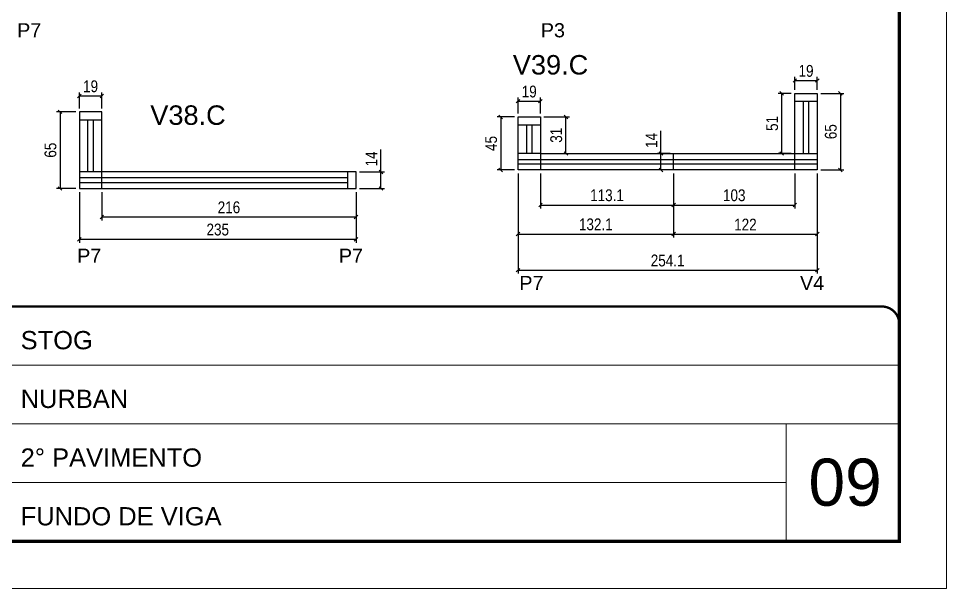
# Model space of a CAD drawing. Extents: x 2513 to 8766, y 921 to 4268.
# Drawn here: x 3210 to 3998, y 921 to 1405 of the extents above; entities that cross this region are included whole.
import ezdxf

# ---------------------------------------------------------------- set-up
doc = ezdxf.new("R2010")
doc.units = 0
doc.linetypes.add('CONTINUO', pattern=[0])
doc.linetypes.add('DASHED', pattern=[0.75, 0.5, -0.25])
for name, color, linetype in [('5', 5, 'Continuous'), ('COTA', 241, 'Continuous'), ('NOMENCLATURA', 7, 'Continuous'), ('Painéis', 200, 'Continuous'), ('SARR_2.2x7', 40, 'Continuous'), ('SARR_EDITAR', 141, 'Continuous')]:
    doc.layers.add(name, color=color, linetype=linetype)
for name, color, linetype, lineweight in [('CARIMBO', 255, 'Continuous', 9), ('Folhas', 255, 'Continuous', 9), ('SARRAFO DE PRESSAO', 251, 'DASHED', 9)]:
    doc.layers.add(name, color=color, linetype=linetype, lineweight=lineweight)
doc.styles.add('ARIAL', font='arial.ttf')
doc.styles.add('COTA TECNICA', font='techl___.ttf', dxfattribs={"height": 10})
doc.styles.get("Standard").update_dxf_attribs({"font": 'arial.ttf'})
doc.dimstyles.new('PAINEL', dxfattribs={"dimtxt": 10, "dimasz": 3, "dimexe": 3, "dimexo": 3, "dimgap": 3, "dimtad": 1, "dimdec": 1, "dimzin": 12, "dimdsep": 46, "dimtxsty": 'COTA TECNICA', "dimblk1": 'OBLIQUE', "dimblk2": 'OBLIQUE', "dimsah": 1, "dimcen": 0.9, "dimclrd": 4, "dimclre": 4, "dimclrt": 240, "dimadec": 1, "dimazin": 3, "dimtfac": 1, "dimtdec": 1, "dimtmove": 0, "dimatfit": 3, "dimfxl": 1, "dimtolj": 1, "dimtzin": 12, "dimarcsym": 0})

# ---------------------------------------------------------------- blocks, each defined once
blk = doc.blocks.new('9999999999')
at = {"color": 30, "linetype": 'CONTINUO'}
for p, q in [((98564.56, 34379.64), (99583.98, 34379.64)), ((98564.56, 34329.83), (99487.98, 34329.83)), ((99583.98, 34329.83), (99487.98, 34329.83)), ((99487.98, 34329.83), (99487.98, 34230.21)), ((98564.56, 34280.02), (99487.98, 34280.02))]:
    blk.add_line(p, q, dxfattribs=at)
at = {"color": 30, "linetype": 'CONTINUO', "const_width": 2}
blk.add_lwpolyline([(99583.98, 34230.21), (99583.98, 34414.45, 0.414214), (99568.98, 34429.45), (98228.98, 34429.45, 0.414214), (98213.98, 34414.45), (98213.98, 34245.21, 0.414214), (98228.98, 34230.21), (99583.98, 34230.21)], format="xyb", dxfattribs=at)
at = {"layer": 'Folhas'}
blk.add_lwpolyline([(98138.98, 34190.21), (99623.98, 34190.21), (99623.98, 35240.21), (98138.98, 35240.21)], close=True, dxfattribs=at)
at = {"layer": 'Folhas', "color": 30, "const_width": 3}
blk.add_lwpolyline([(98213.98, 34230.21), (99583.98, 34230.21), (99583.98, 35200.21), (98213.98, 35200.21)], close=True, dxfattribs=at)
at = {"color": 7, "linetype": 'Continuous', "ltscale": 5, "style": 'ARIAL'}
for s, height, p in [('STOG', 15.483, (98837.68, 34393.13)), ('NURBAN', 15.483, (98837.68, 34343.32)), ('2° PAVIMENTO', 15.4829, (98837.68, 34293.51)), ('FUNDO DE VIGA', 15.4829, (98837.68, 34243.7))]:
    blk.add_text(s, height=height, dxfattribs=at).set_placement(p)
blk = doc.blocks.new('_Oblique')
at = {"color": 0, "linetype": 'ByBlock', "lineweight": -2}
blk.add_line((-0.5, -0.5), (0.5, 0.5), dxfattribs=at)
blk = doc.blocks.new('*D52')
at = {"layer": 'COTA', "color": 4, "lineweight": -2, "transparency": 16777216}
for p, q in [((3261.58, 1257.44), (3261.58, 1214.32)), ((3496.58, 1257.44), (3496.58, 1214.32)), ((3261.58, 1217.32), (3496.58, 1217.32))]:
    blk.add_line(p, q, dxfattribs=at)
at = {"layer": 'Defpoints', "color": 0, "transparency": 16777216}
for p in [(3261.58, 1260.44), (3496.58, 1260.44), (3496.58, 1217.32)]:
    blk.add_point(p, dxfattribs=at)
at = {"layer": 'COTA', "color": 4, "lineweight": -2, "transparency": 16777216, "xscale": 3, "yscale": 3, "zscale": 3, "rotation": 180}
blk.add_blockref('_Oblique', (3261.58, 1217.32), dxfattribs=at)
at = {"layer": 'COTA', "color": 4, "lineweight": -2, "transparency": 16777216, "xscale": 3, "yscale": 3, "zscale": 3}
blk.add_blockref('_Oblique', (3496.58, 1217.32), dxfattribs=at)
at = {"layer": 'COTA', "color": 240, "transparency": 16777216, "insert": (3379.08, 1225.54), "char_height": 10, "attachment_point": 5, "style": 'COTA TECNICA'}
blk.add_mtext('\\A1;235', dxfattribs=at)
blk = doc.blocks.new('*D53')
at = {"layer": 'COTA', "color": 4, "lineweight": -2, "transparency": 16777216}
for p, q in [((3258.58, 1325.44), (3242.15, 1325.44)), ((3245.15, 1325.44), (3245.15, 1260.44)), ((3258.58, 1260.44), (3242.15, 1260.44))]:
    blk.add_line(p, q, dxfattribs=at)
at = {"layer": 'Defpoints', "color": 0, "transparency": 16777216}
for p in [(3261.58, 1325.44), (3245.15, 1260.44), (3261.58, 1260.44)]:
    blk.add_point(p, dxfattribs=at)
at = {"layer": 'COTA', "color": 4, "lineweight": -2, "transparency": 16777216, "xscale": 3, "yscale": 3, "zscale": 3}
for p, rotation in [((3245.15, 1325.44), 90), ((3245.15, 1260.44), 270)]:
    blk.add_blockref('_Oblique', p, dxfattribs=dict(at, rotation=rotation))
at = {"layer": 'COTA', "color": 240, "transparency": 16777216, "insert": (3237.04, 1292.94), "char_height": 10, "attachment_point": 5, "rotation": 90, "style": 'COTA TECNICA'}
blk.add_mtext('\\A1;65', dxfattribs=at)
blk = doc.blocks.new('*D54')
at = {"layer": 'COTA', "color": 4, "lineweight": -2, "transparency": 16777216}
for p, q in [((3261.58, 1328.44), (3261.58, 1341.99)), ((3280.58, 1328.44), (3280.58, 1341.99)), ((3261.58, 1338.99), (3280.58, 1338.99))]:
    blk.add_line(p, q, dxfattribs=at)
at = {"layer": 'Defpoints', "color": 0, "transparency": 16777216}
for p in [(3280.58, 1338.99), (3261.58, 1325.44), (3280.58, 1325.44)]:
    blk.add_point(p, dxfattribs=at)
at = {"layer": 'COTA', "color": 4, "lineweight": -2, "transparency": 16777216, "xscale": 3, "yscale": 3, "zscale": 3, "rotation": 180}
blk.add_blockref('_Oblique', (3261.58, 1338.99), dxfattribs=at)
at = {"layer": 'COTA', "color": 4, "lineweight": -2, "transparency": 16777216, "xscale": 3, "yscale": 3, "zscale": 3}
blk.add_blockref('_Oblique', (3280.58, 1338.99), dxfattribs=at)
at = {"layer": 'COTA', "color": 240, "transparency": 16777216, "insert": (3271.08, 1347.08), "char_height": 10, "attachment_point": 5, "style": 'COTA TECNICA'}
blk.add_mtext('\\A1;19', dxfattribs=at)
blk = doc.blocks.new('*D55')
at = {"layer": 'COTA', "color": 4, "lineweight": -2, "transparency": 16777216}
for p, q in [((3517.68, 1274.44), (3517.68, 1293.56)), ((3499.58, 1274.44), (3520.68, 1274.44)), ((3517.68, 1260.44), (3517.68, 1274.44)), ((3499.58, 1260.44), (3520.68, 1260.44))]:
    blk.add_line(p, q, dxfattribs=at)
at = {"layer": 'Defpoints', "color": 0, "transparency": 16777216}
for p in [(3496.58, 1274.44), (3517.68, 1274.44), (3496.58, 1260.44)]:
    blk.add_point(p, dxfattribs=at)
at = {"layer": 'COTA', "color": 4, "lineweight": -2, "transparency": 16777216, "xscale": 3, "yscale": 3, "zscale": 3}
for p, rotation in [((3517.68, 1274.44), 90), ((3517.68, 1260.44), 270)]:
    blk.add_blockref('_Oblique', p, dxfattribs=dict(at, rotation=rotation))
at = {"layer": 'COTA', "color": 240, "transparency": 16777216, "insert": (3509.61, 1285.5), "char_height": 10, "attachment_point": 5, "rotation": 90, "style": 'COTA TECNICA'}
blk.add_mtext('\\A1;14', dxfattribs=at)
blk = doc.blocks.new('*D56')
at = {"layer": 'COTA', "color": 4, "lineweight": -2, "transparency": 16777216}
for p, q in [((3634.13, 1273.13), (3634.13, 1188.18)), ((3888.25, 1273.13), (3888.25, 1188.18)), ((3634.13, 1191.18), (3888.25, 1191.18))]:
    blk.add_line(p, q, dxfattribs=at)
at = {"layer": 'Defpoints', "color": 0, "transparency": 16777216}
for p in [(3634.13, 1276.13), (3888.25, 1276.13), (3888.25, 1191.18)]:
    blk.add_point(p, dxfattribs=at)
at = {"layer": 'COTA', "color": 4, "lineweight": -2, "transparency": 16777216, "xscale": 3, "yscale": 3, "zscale": 3, "rotation": 180}
blk.add_blockref('_Oblique', (3634.13, 1191.18), dxfattribs=at)
at = {"layer": 'COTA', "color": 4, "lineweight": -2, "transparency": 16777216, "xscale": 3, "yscale": 3, "zscale": 3}
blk.add_blockref('_Oblique', (3888.25, 1191.18), dxfattribs=at)
at = {"layer": 'COTA', "color": 240, "transparency": 16777216, "insert": (3761.19, 1199.28), "char_height": 10, "attachment_point": 5, "style": 'COTA TECNICA'}
blk.add_mtext('\\A1;254.1', dxfattribs=at)
blk = doc.blocks.new('*D155')
at = {"layer": 'COTA', "color": 4, "lineweight": -2, "transparency": 16777216}
for p, q in [((3631.12, 1321.13), (3616.39, 1321.13)), ((3619.39, 1321.13), (3619.39, 1276.13)), ((3631.13, 1276.13), (3616.39, 1276.13))]:
    blk.add_line(p, q, dxfattribs=at)
at = {"layer": 'Defpoints', "color": 0, "transparency": 16777216}
for p in [(3634.12, 1321.13), (3619.39, 1276.13), (3634.13, 1276.13)]:
    blk.add_point(p, dxfattribs=at)
at = {"layer": 'COTA', "color": 4, "lineweight": -2, "transparency": 16777216, "xscale": 3, "yscale": 3, "zscale": 3}
for p, rotation in [((3619.39, 1321.13), 90), ((3619.39, 1276.13), 270)]:
    blk.add_blockref('_Oblique', p, dxfattribs=dict(at, rotation=rotation))
at = {"layer": 'COTA', "color": 240, "transparency": 16777216, "insert": (3611.28, 1298.63), "char_height": 10, "attachment_point": 5, "rotation": 90, "style": 'COTA TECNICA'}
blk.add_mtext('\\A1;45', dxfattribs=at)
blk = doc.blocks.new('*D156')
at = {"layer": 'COTA', "color": 4, "lineweight": -2, "transparency": 16777216}
for p, q in [((3634.12, 1324.13), (3634.12, 1337.54)), ((3634.12, 1334.54), (3653.14, 1334.54)), ((3653.14, 1324.13), (3653.14, 1337.54))]:
    blk.add_line(p, q, dxfattribs=at)
at = {"layer": 'Defpoints', "color": 0, "transparency": 16777216}
for p in [(3653.14, 1334.54), (3634.12, 1321.13), (3653.14, 1321.13)]:
    blk.add_point(p, dxfattribs=at)
at = {"layer": 'COTA', "color": 4, "lineweight": -2, "transparency": 16777216, "xscale": 3, "yscale": 3, "zscale": 3, "rotation": 180}
blk.add_blockref('_Oblique', (3634.12, 1334.54), dxfattribs=at)
at = {"layer": 'COTA', "color": 4, "lineweight": -2, "transparency": 16777216, "xscale": 3, "yscale": 3, "zscale": 3}
blk.add_blockref('_Oblique', (3653.14, 1334.54), dxfattribs=at)
at = {"layer": 'COTA', "color": 240, "transparency": 16777216, "insert": (3643.63, 1342.63), "char_height": 10, "attachment_point": 5, "style": 'COTA TECNICA'}
blk.add_mtext('\\A1;19', dxfattribs=at)
blk = doc.blocks.new('*D157')
at = {"layer": 'COTA', "color": 4, "lineweight": -2, "transparency": 16777216}
for p, q in [((3656.14, 1321.13), (3677.82, 1321.13)), ((3674.82, 1290.13), (3674.82, 1321.13)), ((3656.17, 1290.13), (3677.82, 1290.13))]:
    blk.add_line(p, q, dxfattribs=at)
at = {"layer": 'Defpoints', "color": 0, "transparency": 16777216}
for p in [(3653.14, 1321.13), (3674.82, 1321.13), (3653.17, 1290.13)]:
    blk.add_point(p, dxfattribs=at)
at = {"layer": 'COTA', "color": 4, "lineweight": -2, "transparency": 16777216, "xscale": 3, "yscale": 3, "zscale": 3}
for p, rotation in [((3674.82, 1321.13), 90), ((3674.82, 1290.13), 270)]:
    blk.add_blockref('_Oblique', p, dxfattribs=dict(at, rotation=rotation))
at = {"layer": 'COTA', "color": 240, "transparency": 16777216, "insert": (3666.6, 1305.63), "char_height": 10, "attachment_point": 5, "rotation": 90, "style": 'COTA TECNICA'}
blk.add_mtext('\\A1;31', dxfattribs=at)
blk = doc.blocks.new('*D158')
at = {"layer": 'COTA', "color": 4, "lineweight": -2, "transparency": 16777216}
for p, q in [((3866.24, 1341.13), (3855.1, 1341.13)), ((3858.1, 1290.13), (3858.1, 1341.13)), ((3866.24, 1290.13), (3855.1, 1290.13))]:
    blk.add_line(p, q, dxfattribs=at)
at = {"layer": 'Defpoints', "color": 0, "transparency": 16777216}
for p in [(3858.1, 1341.13), (3869.24, 1341.13), (3869.24, 1290.13)]:
    blk.add_point(p, dxfattribs=at)
at = {"layer": 'COTA', "color": 4, "lineweight": -2, "transparency": 16777216, "xscale": 3, "yscale": 3, "zscale": 3}
for p, rotation in [((3858.1, 1341.13), 90), ((3858.1, 1290.13), 270)]:
    blk.add_blockref('_Oblique', p, dxfattribs=dict(at, rotation=rotation))
at = {"layer": 'COTA', "color": 240, "transparency": 16777216, "insert": (3849.99, 1315.63), "char_height": 10, "attachment_point": 5, "rotation": 90, "style": 'COTA TECNICA'}
blk.add_mtext('\\A1;51', dxfattribs=at)
blk = doc.blocks.new('*D159')
at = {"layer": 'COTA', "color": 4, "lineweight": -2, "transparency": 16777216}
for p, q in [((3869.24, 1344.13), (3869.24, 1355.08)), ((3869.24, 1352.08), (3888.25, 1352.08)), ((3888.25, 1344.13), (3888.25, 1355.08))]:
    blk.add_line(p, q, dxfattribs=at)
at = {"layer": 'Defpoints', "color": 0, "transparency": 16777216}
for p in [(3888.25, 1352.08), (3869.24, 1341.13), (3888.25, 1341.13)]:
    blk.add_point(p, dxfattribs=at)
at = {"layer": 'COTA', "color": 4, "lineweight": -2, "transparency": 16777216, "xscale": 3, "yscale": 3, "zscale": 3, "rotation": 180}
blk.add_blockref('_Oblique', (3869.24, 1352.08), dxfattribs=at)
at = {"layer": 'COTA', "color": 4, "lineweight": -2, "transparency": 16777216, "xscale": 3, "yscale": 3, "zscale": 3}
blk.add_blockref('_Oblique', (3888.25, 1352.08), dxfattribs=at)
at = {"layer": 'COTA', "color": 240, "transparency": 16777216, "insert": (3878.74, 1360.16), "char_height": 10, "attachment_point": 5, "style": 'COTA TECNICA'}
blk.add_mtext('\\A1;19', dxfattribs=at)
blk = doc.blocks.new('*D160')
at = {"layer": 'COTA', "color": 4, "lineweight": -2, "transparency": 16777216}
for p, q in [((3891.25, 1341.13), (3910.91, 1341.13)), ((3907.91, 1341.13), (3907.91, 1276.13)), ((3891.25, 1276.13), (3910.91, 1276.13))]:
    blk.add_line(p, q, dxfattribs=at)
at = {"layer": 'Defpoints', "color": 0, "transparency": 16777216}
for p in [(3888.25, 1341.13), (3888.25, 1276.13), (3907.91, 1276.13)]:
    blk.add_point(p, dxfattribs=at)
at = {"layer": 'COTA', "color": 4, "lineweight": -2, "transparency": 16777216, "xscale": 3, "yscale": 3, "zscale": 3}
for p, rotation in [((3907.91, 1341.13), 90), ((3907.91, 1276.13), 270)]:
    blk.add_blockref('_Oblique', p, dxfattribs=dict(at, rotation=rotation))
at = {"layer": 'COTA', "color": 240, "transparency": 16777216, "insert": (3899.8, 1308.63), "char_height": 10, "attachment_point": 5, "rotation": 90, "style": 'COTA TECNICA'}
blk.add_mtext('\\A1;65', dxfattribs=at)
blk = doc.blocks.new('*D161')
at = {"layer": 'COTA', "color": 4, "lineweight": -2, "transparency": 16777216}
for p, q in [((3755.49, 1290.13), (3755.49, 1309.24)), ((3763.25, 1290.13), (3752.49, 1290.13)), ((3755.49, 1276.13), (3755.49, 1290.13)), ((3763.25, 1276.13), (3752.49, 1276.13))]:
    blk.add_line(p, q, dxfattribs=at)
at = {"layer": 'Defpoints', "color": 0, "transparency": 16777216}
for p in [(3755.49, 1290.13), (3766.25, 1290.13), (3766.25, 1276.13)]:
    blk.add_point(p, dxfattribs=at)
at = {"layer": 'COTA', "color": 4, "lineweight": -2, "transparency": 16777216, "xscale": 3, "yscale": 3, "zscale": 3}
for p, rotation in [((3755.49, 1290.13), 90), ((3755.49, 1276.13), 270)]:
    blk.add_blockref('_Oblique', p, dxfattribs=dict(at, rotation=rotation))
at = {"layer": 'COTA', "color": 240, "transparency": 16777216, "insert": (3747.42, 1301.19), "char_height": 10, "attachment_point": 5, "rotation": 90, "style": 'COTA TECNICA'}
blk.add_mtext('\\A1;14', dxfattribs=at)
blk = doc.blocks.new('*D338')
at = {"layer": 'COTA', "color": 4, "lineweight": -2, "transparency": 16777216}
for p, q in [((3280.58, 1257.44), (3280.58, 1233.29)), ((3496.58, 1257.44), (3496.58, 1233.29)), ((3280.58, 1236.29), (3496.58, 1236.29))]:
    blk.add_line(p, q, dxfattribs=at)
at = {"layer": 'Defpoints', "color": 0, "transparency": 16777216}
for p in [(3280.58, 1260.44), (3496.58, 1260.44), (3496.58, 1236.29)]:
    blk.add_point(p, dxfattribs=at)
at = {"layer": 'COTA', "color": 4, "lineweight": -2, "transparency": 16777216, "xscale": 3, "yscale": 3, "zscale": 3, "rotation": 180}
blk.add_blockref('_Oblique', (3280.58, 1236.29), dxfattribs=at)
at = {"layer": 'COTA', "color": 4, "lineweight": -2, "transparency": 16777216, "xscale": 3, "yscale": 3, "zscale": 3}
blk.add_blockref('_Oblique', (3496.58, 1236.29), dxfattribs=at)
at = {"layer": 'COTA', "color": 240, "transparency": 16777216, "insert": (3388.58, 1244.4), "char_height": 10, "attachment_point": 5, "style": 'COTA TECNICA'}
blk.add_mtext('\\A1;216', dxfattribs=at)
blk = doc.blocks.new('*D339')
at = {"layer": 'COTA', "color": 4, "lineweight": -2, "transparency": 16777216}
for p, q in [((3653.17, 1273.13), (3653.17, 1243.41)), ((3766.25, 1273.13), (3766.25, 1243.41)), ((3653.17, 1246.41), (3766.25, 1246.41))]:
    blk.add_line(p, q, dxfattribs=at)
at = {"layer": 'Defpoints', "color": 0, "transparency": 16777216}
for p in [(3653.17, 1276.13), (3766.25, 1276.13), (3766.25, 1246.41)]:
    blk.add_point(p, dxfattribs=at)
at = {"layer": 'COTA', "color": 4, "lineweight": -2, "transparency": 16777216, "xscale": 3, "yscale": 3, "zscale": 3, "rotation": 180}
blk.add_blockref('_Oblique', (3653.17, 1246.41), dxfattribs=at)
at = {"layer": 'COTA', "color": 4, "lineweight": -2, "transparency": 16777216, "xscale": 3, "yscale": 3, "zscale": 3}
blk.add_blockref('_Oblique', (3766.25, 1246.41), dxfattribs=at)
at = {"layer": 'COTA', "color": 240, "transparency": 16777216, "insert": (3709.71, 1254.63), "char_height": 10, "attachment_point": 5, "style": 'COTA TECNICA'}
blk.add_mtext('\\A1;113.1', dxfattribs=at)
blk = doc.blocks.new('*D340')
at = {"layer": 'COTA', "color": 4, "lineweight": -2, "transparency": 16777216}
for p, q in [((3766.25, 1273.13), (3766.25, 1243.41)), ((3869.24, 1273.13), (3869.24, 1243.41)), ((3766.25, 1246.41), (3869.24, 1246.41))]:
    blk.add_line(p, q, dxfattribs=at)
at = {"layer": 'Defpoints', "color": 0, "transparency": 16777216}
for p in [(3766.25, 1276.13), (3869.24, 1276.13), (3869.24, 1246.41)]:
    blk.add_point(p, dxfattribs=at)
at = {"layer": 'COTA', "color": 4, "lineweight": -2, "transparency": 16777216, "xscale": 3, "yscale": 3, "zscale": 3, "rotation": 180}
blk.add_blockref('_Oblique', (3766.25, 1246.41), dxfattribs=at)
at = {"layer": 'COTA', "color": 4, "lineweight": -2, "transparency": 16777216, "xscale": 3, "yscale": 3, "zscale": 3}
blk.add_blockref('_Oblique', (3869.24, 1246.41), dxfattribs=at)
at = {"layer": 'COTA', "color": 240, "transparency": 16777216, "insert": (3817.74, 1254.63), "char_height": 10, "attachment_point": 5, "style": 'COTA TECNICA'}
blk.add_mtext('\\A1;103', dxfattribs=at)
blk = doc.blocks.new('*D341')
at = {"layer": 'COTA', "color": 4, "lineweight": -2, "transparency": 16777216}
for p, q in [((3634.13, 1273.13), (3634.13, 1218.74)), ((3766.25, 1273.13), (3766.25, 1218.74)), ((3634.13, 1221.74), (3766.25, 1221.74))]:
    blk.add_line(p, q, dxfattribs=at)
at = {"layer": 'Defpoints', "color": 0, "transparency": 16777216}
for p in [(3634.13, 1276.13), (3766.25, 1276.13), (3766.25, 1221.74)]:
    blk.add_point(p, dxfattribs=at)
at = {"layer": 'COTA', "color": 4, "lineweight": -2, "transparency": 16777216, "xscale": 3, "yscale": 3, "zscale": 3, "rotation": 180}
blk.add_blockref('_Oblique', (3634.13, 1221.74), dxfattribs=at)
at = {"layer": 'COTA', "color": 4, "lineweight": -2, "transparency": 16777216, "xscale": 3, "yscale": 3, "zscale": 3}
blk.add_blockref('_Oblique', (3766.25, 1221.74), dxfattribs=at)
at = {"layer": 'COTA', "color": 240, "transparency": 16777216, "insert": (3700.19, 1229.96), "char_height": 10, "attachment_point": 5, "style": 'COTA TECNICA'}
blk.add_mtext('\\A1;132.1', dxfattribs=at)
blk = doc.blocks.new('*D342')
at = {"layer": 'COTA', "color": 4, "lineweight": -2, "transparency": 16777216}
for p, q in [((3766.25, 1273.13), (3766.25, 1218.74)), ((3888.25, 1273.13), (3888.25, 1218.74)), ((3766.25, 1221.74), (3888.25, 1221.74))]:
    blk.add_line(p, q, dxfattribs=at)
at = {"layer": 'Defpoints', "color": 0, "transparency": 16777216}
for p in [(3766.25, 1276.13), (3888.25, 1276.13), (3888.25, 1221.74)]:
    blk.add_point(p, dxfattribs=at)
at = {"layer": 'COTA', "color": 4, "lineweight": -2, "transparency": 16777216, "xscale": 3, "yscale": 3, "zscale": 3, "rotation": 180}
blk.add_blockref('_Oblique', (3766.25, 1221.74), dxfattribs=at)
at = {"layer": 'COTA', "color": 4, "lineweight": -2, "transparency": 16777216, "xscale": 3, "yscale": 3, "zscale": 3}
blk.add_blockref('_Oblique', (3888.25, 1221.74), dxfattribs=at)
at = {"layer": 'COTA', "color": 240, "transparency": 16777216, "insert": (3827.25, 1229.8), "char_height": 10, "attachment_point": 5, "style": 'COTA TECNICA'}
blk.add_mtext('\\A1;122', dxfattribs=at)

msp = doc.modelspace()

# ---------------------------------------------------------------- linework, layer by layer
at = {"layer": 'Painéis'}
for p, q in [((3869.24, 1276.13), (3869.24, 1341.13)), ((3869.24, 1341.13), (3888.25, 1341.13)), ((3888.25, 1341.13), (3888.25, 1276.13)), ((3280.58, 1325.44), (3261.58, 1325.44)), ((3261.58, 1325.44), (3261.58, 1260.44)), ((3280.58, 1260.44), (3280.58, 1325.44)), ((3634.13, 1276.13), (3634.12, 1321.13)), ((3634.12, 1321.13), (3653.14, 1321.13)), ((3653.14, 1321.13), (3653.17, 1276.13)), ((3653.16, 1290.13), (3869.24, 1290.13)), ((3766.25, 1276.13), (3766.25, 1290.13)), ((3634.14, 1281.13), (3634.13, 1281.13)), ((3496.58, 1274.44), (3280.58, 1274.44)), ((3496.58, 1260.44), (3496.58, 1274.44)), ((3888.25, 1276.13), (3634.13, 1276.13)), ((3261.58, 1260.44), (3496.58, 1260.44))]:
    msp.add_line(p, q, dxfattribs=at)
at = {"layer": 'SARR_2.2x7', "linetype": 'Continuous'}
for p, q in [((3888.24, 1334.13), (3869.24, 1334.13)), ((3876.24, 1334.13), (3876.24, 1290.13)), ((3881.24, 1290.13), (3881.24, 1334.13)), ((3280.58, 1318.44), (3261.58, 1318.44)), ((3268.58, 1318.44), (3268.58, 1274.44)), ((3273.58, 1274.44), (3273.58, 1318.44)), ((3653.22, 1314.13), (3634.13, 1314.13)), ((3641.22, 1314.13), (3641.22, 1290.13)), ((3646.22, 1290.13), (3646.22, 1314.13)), ((3489.58, 1260.44), (3489.58, 1274.44))]:
    msp.add_line(p, q, dxfattribs=at)
at = {"layer": 'SARR_EDITAR', "linetype": 'Continuous'}
for p, q in [((3653.16, 1290.13), (3634.13, 1290.13)), ((3634.13, 1285.07), (3766.25, 1285.13)), ((3766.25, 1285.13), (3888.25, 1285.13)), ((3869.24, 1290.13), (3888.25, 1290.13)), ((3766.25, 1281.13), (3634.13, 1281.13)), ((3888.25, 1281.13), (3766.25, 1281.13)), ((3280.58, 1274.44), (3261.58, 1274.44)), ((3489.58, 1269.44), (3261.58, 1269.44)), ((3261.58, 1265.44), (3489.58, 1265.44))]:
    msp.add_line(p, q, dxfattribs=at)

# ---------------------------------------------------------------- block references
at = {"layer": 'SARRAFO DE PRESSAO', "color": 6, "linetype": 'ByBlock'}
msp.add_blockref('9999999999', (-95625.99, -33269.11), dxfattribs=at)

# ---------------------------------------------------------------- texts
at = {"layer": '5', "linetype": 'Continuous'}
for s, p in [('P7', (3208.68, 1388.7)), ('P3', (3653.45, 1388.7)), ('P7', (3259.67, 1197.39)), ('P7', (3481.95, 1197.39)), ('P7', (3635.25, 1174.24)), ('V4', (3873.62, 1174.24))]:
    msp.add_text(s, height=12, rotation=359.99996, dxfattribs=at).set_placement(p)
at = {"layer": 'CARIMBO', "style": 'ARIAL'}
msp.add_text('09', height=40, dxfattribs=at).set_placement((3880.85, 991.24))
at = {"layer": 'NOMENCLATURA', "linetype": 'Continuous'}
for s, p in [('V39.C', (3629.72, 1357.15)), ('V38.C', (3321.79, 1314.44))]:
    msp.add_text(s, height=16.5, dxfattribs=at).set_placement(p)

# ---------------------------------------------------------------- dimensions: what is measured, and where the dimension line sits
at = {"layer": 'COTA'}
for base, p1, p2, picture, middle in [((3888.25, 1352.08), (3869.24, 1341.13), (3888.25, 1341.13), '*D159', (3878.74, 1360.16)), ((3280.58, 1338.99), (3261.58, 1325.44), (3280.58, 1325.44), '*D54', (3271.08, 1347.08)), ((3653.14, 1334.54), (3634.12, 1321.13), (3653.14, 1321.13), '*D156', (3643.63, 1342.63)), ((3888.25, 1191.18), (3634.13, 1276.13), (3888.25, 1276.13), '*D56', (3761.19, 1199.28)), ((3766.25, 1221.74), (3634.13, 1276.13), (3766.25, 1276.13), '*D341', (3700.19, 1229.96)), ((3766.25, 1246.41), (3653.17, 1276.13), (3766.25, 1276.13), '*D339', (3709.71, 1254.63)), ((3869.24, 1246.41), (3766.25, 1276.13), (3869.24, 1276.13), '*D340', (3817.74, 1254.63)), ((3888.25, 1221.74), (3766.25, 1276.13), (3888.25, 1276.13), '*D342', (3827.25, 1229.8)), ((3496.58, 1217.32), (3261.58, 1260.44), (3496.58, 1260.44), '*D52', (3379.08, 1225.54)), ((3496.58, 1236.29), (3280.58, 1260.44), (3496.58, 1260.44), '*D338', (3388.58, 1244.4))]:
    dim = msp.add_linear_dim(base=base, p1=p1, p2=p2, dimstyle='PAINEL', dxfattribs=at)
    dim.commit()
    dim.dimension.update_dxf_attribs({"geometry": picture, "text_midpoint": middle})
for base, p1, p2, picture, middle in [((3858.1, 1341.13), (3869.24, 1290.13), (3869.24, 1341.13), '*D158', (3849.99, 1315.63)), ((3907.91, 1276.13), (3888.25, 1341.13), (3888.25, 1276.13), '*D160', (3899.8, 1308.63)), ((3245.15, 1260.44), (3261.58, 1325.44), (3261.58, 1260.44), '*D53', (3237.04, 1292.94)), ((3619.39, 1276.13), (3634.12, 1321.13), (3634.13, 1276.13), '*D155', (3611.28, 1298.63)), ((3674.82, 1321.13), (3653.17, 1290.13), (3653.14, 1321.13), '*D157', (3666.6, 1305.63)), ((3755.49, 1290.13), (3766.25, 1276.13), (3766.25, 1290.13), '*D161', (3747.42, 1301.19)), ((3517.68, 1274.44), (3496.58, 1260.44), (3496.58, 1274.44), '*D55', (3509.61, 1285.5))]:
    dim = msp.add_linear_dim(base=base, p1=p1, p2=p2, angle=90, dimstyle='PAINEL', dxfattribs=at)
    dim.commit()
    dim.dimension.update_dxf_attribs({"geometry": picture, "text_midpoint": middle})

doc.saveas('drawing.dxf')
